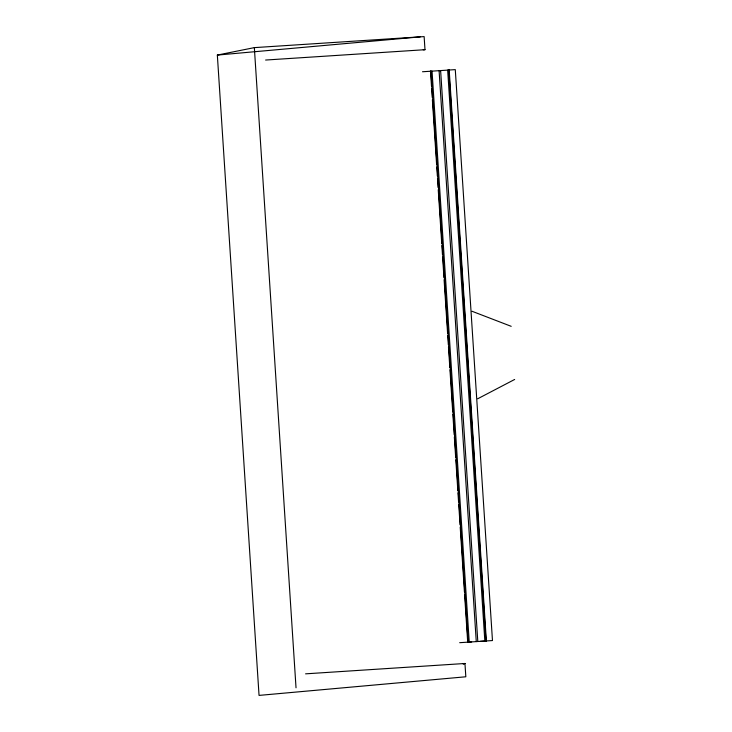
<?xml version="1.0" encoding="UTF-8"?>
<svg xmlns="http://www.w3.org/2000/svg" width="732" height="732" viewBox="0 0 732 732"><rect width="100%" height="100%" fill="white"/><g stroke="black" fill="none" stroke-linecap="round" stroke-linejoin="round"><path stroke-width="1.1" d="M477.676 398.784L514.66 379.46M305.583 673.843L464.957 663.485L465.827 676.78L259.046 695.4L217.34 55.074L254.343 47.626L424.13 36.6L424.99 49.694L423.224 49.813M217.34 55.074L420.232 36.865M265.606 60.042L424.99 49.694M422.501 71.754L455.286 69.622L492.471 640.555L459.687 642.687M471.646 641.909L467.574 642.174M480.219 641.351L486.496 640.939M430.398 71.242L431.285 71.187M448.423 70.062L449.311 70.007M471.975 311.246L511.201 326.326M449.192 70.016L486.368 640.948M448.789 70.043L485.975 640.976M447.664 70.116L484.84 641.049M440.618 70.574L477.804 641.507M439.09 70.675L476.267 641.607M432.045 71.132L469.23 642.065M430.919 71.205L468.096 642.138M430.517 71.233L431.487 86.047M431.633 88.325L432.228 97.448M432.374 99.726L436.611 164.682M436.757 166.96L437.352 176.073M437.498 178.352L438.093 187.474M438.239 189.753L441.725 243.308M441.872 245.586L442.467 254.709M442.613 256.987L443.949 277.501M444.104 279.78L447.591 333.335M447.737 335.613L448.332 344.735M448.478 347.014L449.814 367.528M449.96 369.806L452.715 411.97M452.861 414.248L454.197 434.762M454.343 437.041L455.679 457.555M455.826 459.833L457.829 490.605M457.976 492.883L458.571 501.996M458.726 504.275L460.062 524.789M460.208 527.067L464.436 592.023M464.582 594.302L467.702 642.165M254.343 47.626L296.03 687.806M464.957 663.485L463.219 663.86L464.957 663.485"/></g></svg>
